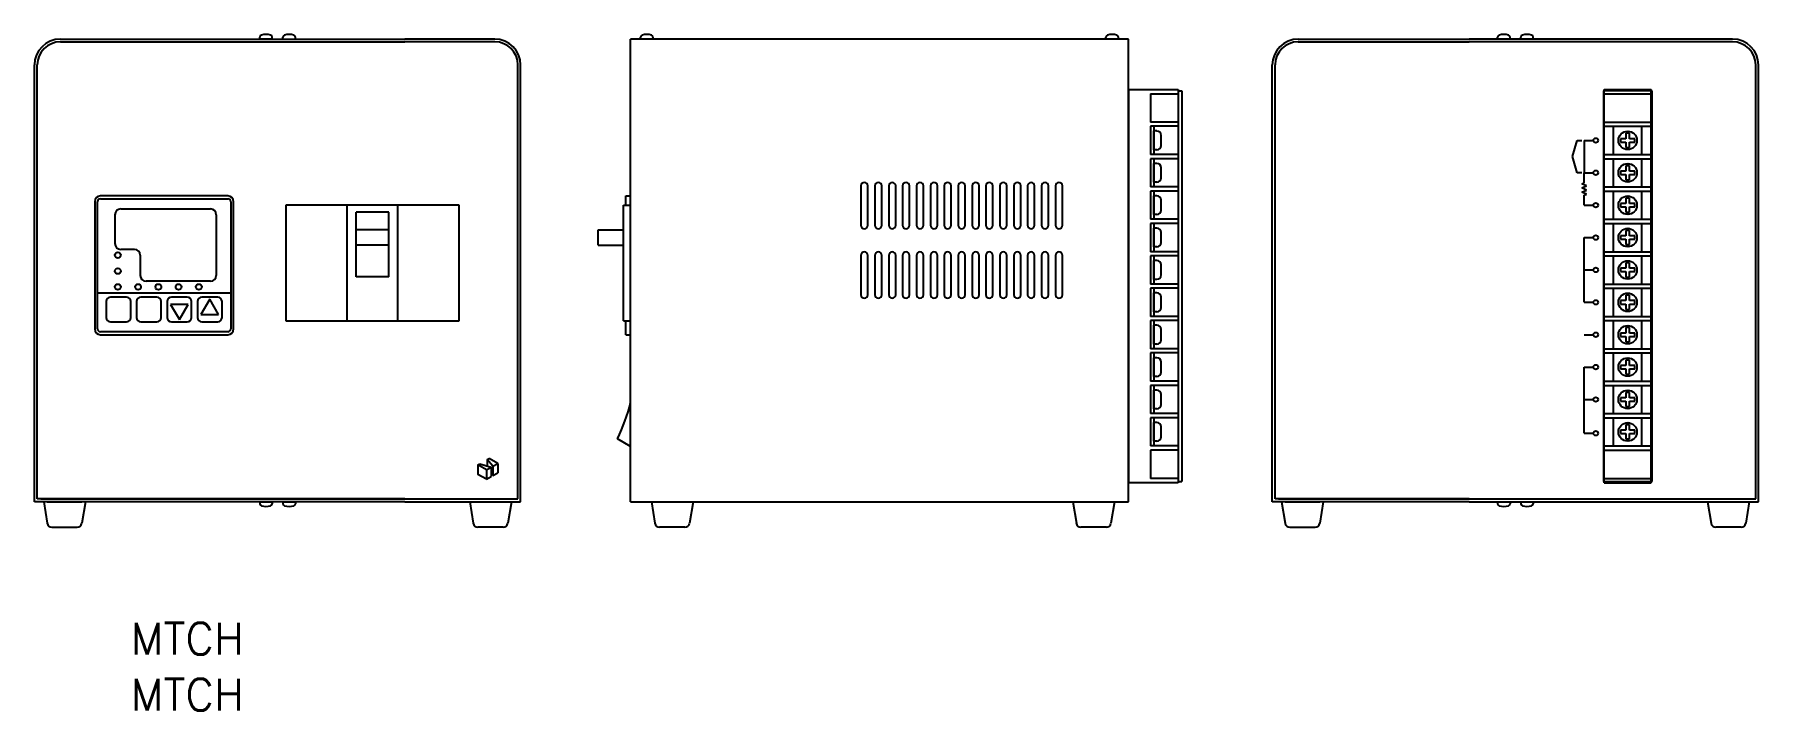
# Model space of a CAD drawing. Extents: x 3658 to 4403, y 2071 to 2363.
import ezdxf

# ---------------------------------------------------------------- set-up
doc = ezdxf.new("R2010")
doc.units = 0
doc.layers.get('0').update_dxf_attribs({"linetype": 'CONTINUOUS'})
doc.styles.get("Standard").update_dxf_attribs({"font": 'txt.shx'})

msp = doc.modelspace()

# ---------------------------------------------------------------- linework, layer by layer
at = {"color": 7, "linetype": 'CONTINUOUS'}
for p, q in [((3669.61, 2361.46), (3818.41, 2361.46)), ((3755.66, 2361.46), (3755.74, 2362.31)), ((3761.16, 2361.46), (3755.66, 2361.46)), ((3761.16, 2361.46), (3761.09, 2362.31)), ((3765.66, 2361.46), (3765.74, 2362.31)), ((3771.16, 2361.46), (3771.09, 2362.31)), ((3857.21, 2361.46), (3818.41, 2361.46)), ((3915.89, 2161.46), (3915.89, 2361.46)), ((4130.89, 2361.46), (3915.89, 2361.46)), ((3920.14, 2361.46), (3920.22, 2362.31)), ((3925.64, 2361.46), (3925.57, 2362.31)), ((4121.14, 2361.46), (4121.22, 2362.31)), ((4126.64, 2361.46), (4126.57, 2362.31)), ((4130.89, 2161.46), (4130.89, 2361.46)), ((4204.27, 2361.46), (4278.07, 2361.46)), ((4391.87, 2361.46), (4278.07, 2361.46)), ((4290.32, 2361.46), (4290.4, 2362.31)), ((4295.82, 2361.46), (4290.32, 2361.46)), ((4295.82, 2361.46), (4295.75, 2362.31)), ((4300.32, 2361.46), (4300.4, 2362.31)), ((4305.82, 2361.46), (4300.32, 2361.46)), ((4305.82, 2361.46), (4305.75, 2362.31)), ((3669.61, 2360.26), (3818.41, 2360.26)), ((3857.21, 2360.26), (3818.41, 2360.26)), ((4204.27, 2360.26), (4278.07, 2360.26)), ((4391.87, 2360.26), (4278.07, 2360.26)), ((3658.41, 2161.46), (3658.41, 2350.26)), ((3659.61, 2162.66), (3659.61, 2350.26)), ((3867.21, 2162.66), (3867.21, 2350.26)), ((3868.41, 2161.46), (3868.41, 2350.26)), ((4193.07, 2161.46), (4193.07, 2350.26)), ((4194.27, 2162.66), (4194.27, 2350.26)), ((4401.87, 2162.66), (4401.87, 2350.26)), ((4403.07, 2161.46), (4403.07, 2350.26)), ((4130.89, 2339.66), (4152.39, 2339.66)), ((4130.89, 2339.66), (4130.89, 2169.66)), ((4152.39, 2339.66), (4152.39, 2337.76)), ((4152.39, 2339.16), (4152.39, 2170.16)), ((4152.39, 2339.16), (4153.99, 2339.16)), ((4153.99, 2339.16), (4153.99, 2170.16)), ((4336.07, 2339.16), (4336.07, 2170.16)), ((4357.07, 2339.16), (4336.07, 2339.16)), ((4336.37, 2169.66), (4336.37, 2339.66)), ((4336.37, 2339.66), (4356.77, 2339.66)), ((4356.77, 2169.66), (4356.77, 2339.66)), ((4357.07, 2170.16), (4357.07, 2339.16)), ((4140.39, 2337.76), (4152.39, 2337.76)), ((4140.39, 2337.76), (4140.39, 2325.56)), ((4336.37, 2337.76), (4356.77, 2337.76)), ((4152.39, 2325.56), (4140.39, 2325.56)), ((4152.39, 2323.76), (4140.39, 2323.76)), ((4140.39, 2323.76), (4140.39, 2311.56)), ((4141.89, 2323.76), (4141.89, 2311.56)), ((4152.39, 2325.56), (4152.39, 2323.76)), ((4336.37, 2325.56), (4356.77, 2325.56)), ((4336.37, 2323.76), (4356.77, 2323.76)), ((4340.47, 2311.56), (4340.47, 2323.76)), ((4352.67, 2311.56), (4352.67, 2323.76)), ((4141.89, 2313.6), (4141.89, 2321.73)), ((4143.14, 2321.73), (4141.89, 2321.73)), ((4145.02, 2315.48), (4145.02, 2319.85)), ((4322.74, 2310.66), (4324.77, 2317.66)), ((4324.77, 2317.66), (4326.77, 2317.66)), ((4327.77, 2317.66), (4327.77, 2303.66)), ((4327.77, 2317.66), (4331.77, 2317.66)), ((4345.83, 2318.4), (4343.52, 2318.4)), ((4343.52, 2318.4), (4343.52, 2316.93)), ((4343.52, 2316.93), (4345.83, 2316.93)), ((4345.83, 2320.72), (4345.83, 2318.4)), ((4347.31, 2320.72), (4345.83, 2320.72)), ((4345.83, 2316.93), (4345.83, 2314.61)), ((4347.31, 2318.4), (4347.31, 2320.72)), ((4349.63, 2318.4), (4347.31, 2318.4)), ((4347.31, 2314.61), (4347.31, 2316.93)), ((4347.31, 2316.93), (4349.63, 2316.93)), ((4349.63, 2316.93), (4349.63, 2318.4)), ((4152.39, 2311.56), (4140.39, 2311.56)), ((4152.39, 2309.76), (4140.39, 2309.76)), ((4140.39, 2309.76), (4140.39, 2297.56)), ((4143.14, 2313.6), (4141.89, 2313.6)), ((4141.89, 2309.76), (4141.89, 2297.56)), ((4152.39, 2311.56), (4152.39, 2309.76)), ((4324.77, 2303.66), (4322.74, 2310.66)), ((4336.37, 2311.56), (4356.77, 2311.56)), ((4336.37, 2309.76), (4356.77, 2309.76)), ((4340.47, 2297.56), (4340.47, 2309.76)), ((4345.83, 2314.61), (4347.31, 2314.61)), ((4352.67, 2297.56), (4352.67, 2309.76)), ((4141.89, 2299.6), (4141.89, 2307.73)), ((4143.14, 2307.73), (4141.89, 2307.73)), ((4145.02, 2301.48), (4145.02, 2305.85)), ((4326.77, 2303.66), (4324.77, 2303.66)), ((4327.77, 2299.36), (4327.77, 2303.66)), ((4327.77, 2303.66), (4331.77, 2303.66)), ((4345.83, 2304.4), (4343.52, 2304.4)), ((4343.52, 2304.4), (4343.52, 2302.93)), ((4343.52, 2302.93), (4345.83, 2302.93)), ((4345.83, 2306.72), (4345.83, 2304.4)), ((4347.31, 2306.72), (4345.83, 2306.72)), ((4345.83, 2302.93), (4345.83, 2300.61)), ((4347.31, 2304.4), (4347.31, 2306.72)), ((4349.63, 2304.4), (4347.31, 2304.4)), ((4347.31, 2300.61), (4347.31, 2302.93)), ((4347.31, 2302.93), (4349.63, 2302.93)), ((4349.63, 2302.93), (4349.63, 2304.4)), ((3741.91, 2293.66), (3686.91, 2293.66)), ((3913.89, 2289.66), (3913.89, 2293.66)), ((3913.89, 2293.66), (3915.89, 2293.66)), ((4015.39, 2297.96), (4015.39, 2280.96)), ((4018.39, 2280.96), (4018.39, 2297.96)), ((4021.39, 2297.96), (4021.39, 2280.96)), ((4024.39, 2280.96), (4024.39, 2297.96)), ((4027.39, 2297.96), (4027.39, 2280.96)), ((4030.39, 2280.96), (4030.39, 2297.96)), ((4033.39, 2297.96), (4033.39, 2280.96)), ((4036.39, 2280.96), (4036.39, 2297.96)), ((4039.39, 2297.96), (4039.39, 2280.96)), ((4042.39, 2280.96), (4042.39, 2297.96)), ((4045.39, 2297.96), (4045.39, 2280.96)), ((4048.39, 2280.96), (4048.39, 2297.96)), ((4051.39, 2297.96), (4051.39, 2280.96)), ((4054.39, 2280.96), (4054.39, 2297.96)), ((4057.39, 2297.96), (4057.39, 2280.96)), ((4060.39, 2280.96), (4060.39, 2297.96)), ((4063.39, 2297.96), (4063.39, 2280.96)), ((4066.39, 2280.96), (4066.39, 2297.96)), ((4069.39, 2297.96), (4069.39, 2280.96)), ((4072.39, 2280.96), (4072.39, 2297.96)), ((4075.39, 2297.96), (4075.39, 2280.96)), ((4078.39, 2280.96), (4078.39, 2297.96)), ((4081.39, 2297.96), (4081.39, 2280.96)), ((4084.39, 2280.96), (4084.39, 2297.96)), ((4087.39, 2297.96), (4087.39, 2280.96)), ((4090.39, 2280.96), (4090.39, 2297.96)), ((4093.39, 2297.96), (4093.39, 2280.96)), ((4096.39, 2280.96), (4096.39, 2297.96)), ((4099.39, 2297.96), (4099.39, 2280.96)), ((4102.39, 2280.96), (4102.39, 2297.96)), ((4152.39, 2297.56), (4140.39, 2297.56)), ((4152.39, 2295.76), (4140.39, 2295.76)), ((4140.39, 2295.76), (4140.39, 2283.56)), ((4143.14, 2299.6), (4141.89, 2299.6)), ((4141.89, 2295.76), (4141.89, 2283.56)), ((4141.89, 2285.6), (4141.89, 2293.73)), ((4143.14, 2293.73), (4141.89, 2293.73)), ((4152.39, 2297.56), (4152.39, 2295.76)), ((4326.77, 2298.91), (4327.77, 2299.36)), ((4328.77, 2298.01), (4326.77, 2298.91)), ((4326.77, 2297.11), (4328.77, 2298.01)), ((4328.77, 2296.21), (4326.77, 2297.11)), ((4326.77, 2295.31), (4328.77, 2296.21)), ((4328.77, 2294.41), (4326.77, 2295.31)), ((4327.77, 2293.96), (4328.77, 2294.41)), ((4327.77, 2289.66), (4327.77, 2293.96)), ((4336.37, 2297.56), (4356.77, 2297.56)), ((4336.37, 2295.76), (4356.77, 2295.76)), ((4340.47, 2283.56), (4340.47, 2295.76)), ((4345.83, 2300.61), (4347.31, 2300.61)), ((4352.67, 2283.56), (4352.67, 2295.76)), ((3684.41, 2291.16), (3684.41, 2236.16)), ((3685.66, 2236.16), (3685.66, 2291.16)), ((3686.91, 2292.41), (3741.91, 2292.41)), ((3695.66, 2288.04), (3734.41, 2288.04)), ((3743.16, 2291.16), (3743.16, 2236.16)), ((3744.41, 2236.16), (3744.41, 2291.16)), ((3766.91, 2289.66), (3766.91, 2239.66)), ((3841.91, 2289.66), (3766.91, 2289.66)), ((3793.41, 2239.66), (3793.41, 2289.66)), ((3797.41, 2258.66), (3797.41, 2286.66)), ((3811.41, 2286.66), (3797.41, 2286.66)), ((3811.41, 2258.66), (3811.41, 2286.66)), ((3815.41, 2239.66), (3815.41, 2289.66)), ((3841.91, 2239.66), (3841.91, 2289.66)), ((3912.89, 2289.66), (3915.89, 2289.66)), ((3912.89, 2239.66), (3912.89, 2289.66)), ((4145.02, 2287.48), (4145.02, 2291.85)), ((4327.77, 2289.66), (4331.77, 2289.66)), ((4345.83, 2290.4), (4343.52, 2290.4)), ((4343.52, 2290.4), (4343.52, 2288.93)), ((4343.52, 2288.93), (4345.83, 2288.93)), ((4345.83, 2292.72), (4345.83, 2290.4)), ((4347.31, 2292.72), (4345.83, 2292.72)), ((4345.83, 2288.93), (4345.83, 2286.61)), ((4345.83, 2286.61), (4347.31, 2286.61)), ((4347.31, 2290.4), (4347.31, 2292.72)), ((4349.63, 2290.4), (4347.31, 2290.4)), ((4347.31, 2286.61), (4347.31, 2288.93)), ((4347.31, 2288.93), (4349.63, 2288.93)), ((4349.63, 2288.93), (4349.63, 2290.4)), ((3693.16, 2285.54), (3693.16, 2273.04)), ((3736.91, 2285.54), (3736.91, 2259.29)), ((3811.41, 2278.96), (3797.41, 2278.96)), ((3901.89, 2278.96), (3912.89, 2278.96)), ((3901.89, 2272.36), (3901.89, 2278.96)), ((4152.39, 2283.56), (4140.39, 2283.56)), ((4152.39, 2281.76), (4140.39, 2281.76)), ((4140.39, 2281.76), (4140.39, 2269.56)), ((4143.14, 2285.6), (4141.89, 2285.6)), ((4141.89, 2281.76), (4141.89, 2269.56)), ((4141.89, 2271.6), (4141.89, 2279.73)), ((4143.14, 2279.73), (4141.89, 2279.73)), ((4152.39, 2283.56), (4152.39, 2281.76)), ((4336.37, 2283.56), (4356.77, 2283.56)), ((4336.37, 2281.76), (4356.77, 2281.76)), ((4340.47, 2269.56), (4340.47, 2281.76)), ((4345.83, 2278.72), (4345.83, 2276.4)), ((4347.31, 2278.72), (4345.83, 2278.72)), ((4347.31, 2276.4), (4347.31, 2278.72)), ((4352.67, 2269.56), (4352.67, 2281.76)), ((3811.41, 2272.36), (3797.41, 2272.36)), ((3901.89, 2272.36), (3912.89, 2272.36)), ((4143.14, 2271.6), (4141.89, 2271.6)), ((4145.02, 2273.48), (4145.02, 2277.85)), ((4327.77, 2247.66), (4327.77, 2275.66)), ((4327.77, 2275.66), (4331.77, 2275.66)), ((4345.83, 2276.4), (4343.52, 2276.4)), ((4343.52, 2276.4), (4343.52, 2274.93)), ((4343.52, 2274.93), (4345.83, 2274.93)), ((4345.83, 2274.93), (4345.83, 2272.61)), ((4345.83, 2272.61), (4347.31, 2272.61)), ((4349.63, 2276.4), (4347.31, 2276.4)), ((4347.31, 2272.61), (4347.31, 2274.93)), ((4347.31, 2274.93), (4349.63, 2274.93)), ((4349.63, 2274.93), (4349.63, 2276.4)), ((3701.6, 2270.54), (3695.66, 2270.54)), ((3704.1, 2268.04), (3704.1, 2259.29)), ((4015.39, 2267.96), (4015.39, 2250.96)), ((4018.39, 2250.96), (4018.39, 2267.96)), ((4021.39, 2267.96), (4021.39, 2250.96)), ((4024.39, 2250.96), (4024.39, 2267.96)), ((4027.39, 2267.96), (4027.39, 2250.96)), ((4030.39, 2250.96), (4030.39, 2267.96)), ((4033.39, 2267.96), (4033.39, 2250.96)), ((4036.39, 2250.96), (4036.39, 2267.96)), ((4039.39, 2267.96), (4039.39, 2250.96)), ((4042.39, 2250.96), (4042.39, 2267.96)), ((4045.39, 2267.96), (4045.39, 2250.96)), ((4048.39, 2250.96), (4048.39, 2267.96)), ((4051.39, 2267.96), (4051.39, 2250.96)), ((4054.39, 2250.96), (4054.39, 2267.96)), ((4057.39, 2267.96), (4057.39, 2250.96)), ((4060.39, 2250.96), (4060.39, 2267.96)), ((4063.39, 2267.96), (4063.39, 2250.96)), ((4066.39, 2250.96), (4066.39, 2267.96)), ((4069.39, 2267.96), (4069.39, 2250.96)), ((4072.39, 2250.96), (4072.39, 2267.96)), ((4075.39, 2267.96), (4075.39, 2250.96)), ((4078.39, 2250.96), (4078.39, 2267.96)), ((4081.39, 2267.96), (4081.39, 2250.96)), ((4084.39, 2250.96), (4084.39, 2267.96)), ((4087.39, 2267.96), (4087.39, 2250.96)), ((4090.39, 2250.96), (4090.39, 2267.96)), ((4093.39, 2267.96), (4093.39, 2250.96)), ((4096.39, 2250.96), (4096.39, 2267.96)), ((4099.39, 2267.96), (4099.39, 2250.96)), ((4102.39, 2250.96), (4102.39, 2267.96)), ((4152.39, 2269.56), (4140.39, 2269.56)), ((4152.39, 2267.76), (4140.39, 2267.76)), ((4140.39, 2267.76), (4140.39, 2255.56)), ((4141.89, 2267.76), (4141.89, 2255.56)), ((4141.89, 2257.6), (4141.89, 2265.73)), ((4143.14, 2265.73), (4141.89, 2265.73)), ((4145.02, 2259.48), (4145.02, 2263.85)), ((4152.39, 2269.56), (4152.39, 2267.76)), ((4336.37, 2269.56), (4356.77, 2269.56)), ((4336.37, 2267.76), (4356.77, 2267.76)), ((4340.47, 2255.56), (4340.47, 2267.76)), ((4345.83, 2264.72), (4345.83, 2262.4)), ((4347.31, 2264.72), (4345.83, 2264.72)), ((4347.31, 2262.4), (4347.31, 2264.72)), ((4352.67, 2255.56), (4352.67, 2267.76)), ((3734.41, 2256.79), (3706.6, 2256.79)), ((3811.41, 2258.66), (3797.41, 2258.66)), ((4143.14, 2257.6), (4141.89, 2257.6)), ((4327.77, 2261.68), (4331.77, 2261.68)), ((4345.83, 2262.4), (4343.52, 2262.4)), ((4343.52, 2262.4), (4343.52, 2260.93)), ((4343.52, 2260.93), (4345.83, 2260.93)), ((4345.83, 2260.93), (4345.83, 2258.61)), ((4345.83, 2258.61), (4347.31, 2258.61)), ((4349.63, 2262.4), (4347.31, 2262.4)), ((4347.31, 2258.61), (4347.31, 2260.93)), ((4347.31, 2260.93), (4349.63, 2260.93)), ((4349.63, 2260.93), (4349.63, 2262.4)), ((3685.66, 2251.79), (3743.16, 2251.79)), ((3698.16, 2249.91), (3691.29, 2249.91)), ((3711.29, 2249.91), (3704.41, 2249.91)), ((3724.41, 2249.91), (3717.54, 2249.91)), ((3734.1, 2248.98), (3730.31, 2242.41)), ((3737.54, 2249.91), (3730.66, 2249.91)), ((3737.89, 2242.41), (3734.1, 2248.98)), ((4152.39, 2255.56), (4140.39, 2255.56)), ((4152.39, 2253.76), (4140.39, 2253.76)), ((4140.39, 2253.76), (4140.39, 2241.56)), ((4141.89, 2253.76), (4141.89, 2241.56)), ((4141.89, 2243.6), (4141.89, 2251.73)), ((4143.14, 2251.73), (4141.89, 2251.73)), ((4145.02, 2245.48), (4145.02, 2249.85)), ((4152.39, 2255.56), (4152.39, 2253.76)), ((4336.37, 2255.56), (4356.77, 2255.56)), ((4336.37, 2253.76), (4356.77, 2253.76)), ((4340.47, 2241.56), (4340.47, 2253.76)), ((4345.83, 2250.72), (4345.83, 2248.4)), ((4347.31, 2250.72), (4345.83, 2250.72)), ((4347.31, 2248.4), (4347.31, 2250.72)), ((4352.67, 2241.56), (4352.67, 2253.76)), ((3689.41, 2248.04), (3689.41, 2241.16)), ((3700.04, 2241.16), (3700.04, 2248.04)), ((3702.54, 2248.04), (3702.54, 2241.16)), ((3713.16, 2241.16), (3713.16, 2248.04)), ((3715.66, 2248.04), (3715.66, 2241.16)), ((3717.19, 2246.79), (3720.98, 2240.23)), ((3724.77, 2246.79), (3717.19, 2246.79)), ((3720.98, 2240.23), (3724.77, 2246.79)), ((3726.29, 2241.16), (3726.29, 2248.04)), ((3728.79, 2248.04), (3728.79, 2241.16)), ((3730.31, 2242.41), (3737.89, 2242.41)), ((3739.41, 2241.16), (3739.41, 2248.04)), ((4152.39, 2241.56), (4140.39, 2241.56)), ((4143.14, 2243.6), (4141.89, 2243.6)), ((4152.39, 2241.56), (4152.39, 2239.76)), ((4327.77, 2247.66), (4331.77, 2247.66)), ((4336.37, 2241.56), (4356.77, 2241.56)), ((4345.83, 2248.4), (4343.52, 2248.4)), ((4343.52, 2248.4), (4343.52, 2246.93)), ((4343.52, 2246.93), (4345.83, 2246.93)), ((4345.83, 2246.93), (4345.83, 2244.61)), ((4345.83, 2244.61), (4347.31, 2244.61)), ((4349.63, 2248.4), (4347.31, 2248.4)), ((4347.31, 2244.61), (4347.31, 2246.93)), ((4347.31, 2246.93), (4349.63, 2246.93)), ((4349.63, 2246.93), (4349.63, 2248.4)), ((3741.91, 2234.91), (3686.91, 2234.91)), ((3691.29, 2239.29), (3698.16, 2239.29)), ((3704.41, 2239.29), (3711.29, 2239.29)), ((3717.54, 2239.29), (3724.41, 2239.29)), ((3730.66, 2239.29), (3737.54, 2239.29)), ((3766.91, 2239.66), (3841.91, 2239.66)), ((3912.89, 2239.66), (3915.89, 2239.66)), ((3913.89, 2233.66), (3913.89, 2239.66)), ((4152.39, 2239.76), (4140.39, 2239.76)), ((4140.39, 2239.76), (4140.39, 2227.56)), ((4141.89, 2239.76), (4141.89, 2227.56)), ((4141.89, 2229.6), (4141.89, 2237.73)), ((4143.14, 2237.73), (4141.89, 2237.73)), ((4145.02, 2231.48), (4145.02, 2235.85)), ((4336.37, 2239.76), (4356.77, 2239.76)), ((4340.47, 2227.56), (4340.47, 2239.76)), ((4345.83, 2234.4), (4343.52, 2234.4)), ((4343.52, 2234.4), (4343.52, 2232.93)), ((4345.83, 2236.72), (4345.83, 2234.4)), ((4347.31, 2236.72), (4345.83, 2236.72)), ((4347.31, 2234.4), (4347.31, 2236.72)), ((4349.63, 2234.4), (4347.31, 2234.4)), ((4349.63, 2232.93), (4349.63, 2234.4)), ((4352.67, 2227.56), (4352.67, 2239.76)), ((3686.91, 2233.66), (3741.91, 2233.66)), ((3913.89, 2233.66), (3915.89, 2233.66)), ((4152.39, 2227.56), (4140.39, 2227.56)), ((4143.14, 2229.6), (4141.89, 2229.6)), ((4152.39, 2227.56), (4152.39, 2225.76)), ((4327.77, 2233.66), (4331.77, 2233.66)), ((4336.37, 2227.56), (4356.77, 2227.56)), ((4343.52, 2232.93), (4345.83, 2232.93)), ((4345.83, 2232.93), (4345.83, 2230.61)), ((4345.83, 2230.61), (4347.31, 2230.61)), ((4347.31, 2230.61), (4347.31, 2232.93)), ((4347.31, 2232.93), (4349.63, 2232.93)), ((4152.39, 2225.76), (4140.39, 2225.76)), ((4140.39, 2225.76), (4140.39, 2213.56)), ((4141.89, 2225.76), (4141.89, 2213.56)), ((4141.89, 2215.6), (4141.89, 2223.73)), ((4143.14, 2223.73), (4141.89, 2223.73)), ((4145.02, 2217.48), (4145.02, 2221.85)), ((4327.77, 2191.06), (4327.77, 2219.66)), ((4327.77, 2219.66), (4331.77, 2219.66)), ((4336.37, 2225.76), (4356.77, 2225.76)), ((4340.47, 2213.56), (4340.47, 2225.76)), ((4345.83, 2220.4), (4343.52, 2220.4)), ((4343.52, 2220.4), (4343.52, 2218.93)), ((4345.83, 2222.72), (4345.83, 2220.4)), ((4347.31, 2222.72), (4345.83, 2222.72)), ((4347.31, 2220.4), (4347.31, 2222.72)), ((4349.63, 2220.4), (4347.31, 2220.4)), ((4349.63, 2218.93), (4349.63, 2220.4)), ((4352.67, 2213.56), (4352.67, 2225.76)), ((4152.39, 2213.56), (4140.39, 2213.56)), ((4140.39, 2211.76), (4140.39, 2199.56)), ((4152.39, 2211.76), (4140.39, 2211.76)), ((4143.14, 2215.6), (4141.89, 2215.6)), ((4141.89, 2211.76), (4141.89, 2199.56)), ((4152.39, 2213.56), (4152.39, 2211.76)), ((4336.37, 2213.56), (4356.77, 2213.56)), ((4336.37, 2211.76), (4356.77, 2211.76)), ((4340.47, 2199.56), (4340.47, 2211.76)), ((4343.52, 2218.93), (4345.83, 2218.93)), ((4345.83, 2218.93), (4345.83, 2216.61)), ((4345.83, 2216.61), (4347.31, 2216.61)), ((4347.31, 2216.61), (4347.31, 2218.93)), ((4347.31, 2218.93), (4349.63, 2218.93)), ((4352.67, 2199.56), (4352.67, 2211.76)), ((4141.89, 2201.6), (4141.89, 2209.73)), ((4143.14, 2209.73), (4141.89, 2209.73)), ((4145.02, 2203.48), (4145.02, 2207.85)), ((4327.77, 2205.66), (4331.77, 2205.66)), ((4345.83, 2206.4), (4343.52, 2206.4)), ((4343.52, 2206.4), (4343.52, 2204.93)), ((4343.52, 2204.93), (4345.83, 2204.93)), ((4345.83, 2208.72), (4345.83, 2206.4)), ((4347.31, 2208.72), (4345.83, 2208.72)), ((4345.83, 2204.93), (4345.83, 2202.61)), ((4347.31, 2206.4), (4347.31, 2208.72)), ((4349.63, 2206.4), (4347.31, 2206.4)), ((4347.31, 2202.61), (4347.31, 2204.93)), ((4347.31, 2204.93), (4349.63, 2204.93)), ((4349.63, 2204.93), (4349.63, 2206.4)), ((4152.39, 2199.56), (4140.39, 2199.56)), ((4140.39, 2197.76), (4140.39, 2185.56)), ((4152.39, 2197.76), (4140.39, 2197.76)), ((4143.14, 2201.6), (4141.89, 2201.6)), ((4141.89, 2197.76), (4141.89, 2185.56)), ((4152.39, 2199.56), (4152.39, 2197.76)), ((4336.37, 2199.56), (4356.77, 2199.56)), ((4336.37, 2197.76), (4356.77, 2197.76)), ((4340.47, 2185.56), (4340.47, 2197.76)), ((4345.83, 2202.61), (4347.31, 2202.61)), ((4352.67, 2185.56), (4352.67, 2197.76)), ((4141.89, 2187.6), (4141.89, 2195.73)), ((4143.14, 2195.73), (4141.89, 2195.73)), ((4145.02, 2189.48), (4145.02, 2193.85)), ((4327.77, 2191.06), (4331.77, 2191.06)), ((4345.83, 2192.4), (4343.52, 2192.4)), ((4343.52, 2192.4), (4343.52, 2190.93)), ((4343.52, 2190.93), (4345.83, 2190.93)), ((4345.83, 2194.72), (4345.83, 2192.4)), ((4347.31, 2194.72), (4345.83, 2194.72)), ((4345.83, 2190.93), (4345.83, 2188.61)), ((4347.31, 2192.4), (4347.31, 2194.72)), ((4349.63, 2192.4), (4347.31, 2192.4)), ((4347.31, 2188.61), (4347.31, 2190.93)), ((4347.31, 2190.93), (4349.63, 2190.93)), ((4349.63, 2190.93), (4349.63, 2192.4)), ((3915.89, 2185.4), (3910.19, 2188.69)), ((4152.39, 2185.56), (4140.39, 2185.56)), ((4140.39, 2183.76), (4140.39, 2171.56)), ((4152.39, 2183.76), (4140.39, 2183.76)), ((4140.39, 2183.76), (4140.39, 2171.56)), ((4143.14, 2187.6), (4141.89, 2187.6)), ((4152.39, 2185.56), (4152.39, 2183.76)), ((4336.37, 2185.56), (4356.77, 2185.56)), ((4336.37, 2183.76), (4356.77, 2183.76)), ((4345.83, 2188.61), (4347.31, 2188.61)), ((3849.94, 2177.34), (3850.76, 2177.81)), ((3853.6, 2175.23), (3849.94, 2177.34)), ((3849.94, 2177.34), (3849.94, 2173.28)), ((3850.76, 2177.81), (3855.64, 2176.41)), ((3853.6, 2175.23), (3855.64, 2176.41)), ((3853.6, 2175.23), (3853.6, 2171.16)), ((3854.01, 2179.69), (3854.82, 2180.16)), ((3854.01, 2179.69), (3854.01, 2176.88)), ((3856.45, 2176.88), (3854.01, 2179.69)), ((3858.48, 2178.05), (3854.82, 2180.16)), ((3855.64, 2176.41), (3855.64, 2172.34)), ((3856.45, 2176.88), (3858.48, 2178.05)), ((3856.45, 2176.88), (3856.45, 2172.81)), ((3858.48, 2178.05), (3858.48, 2173.98)), ((3853.6, 2171.16), (3849.94, 2173.28)), ((3853.6, 2171.16), (3855.64, 2172.34)), ((3856.45, 2172.81), (3855.64, 2173.75)), ((3856.45, 2172.81), (3858.48, 2173.98)), ((4152.39, 2169.66), (4130.89, 2169.66)), ((4152.39, 2171.56), (4140.39, 2171.56)), ((4152.39, 2171.56), (4152.39, 2169.66)), ((4152.39, 2170.16), (4153.99, 2170.16)), ((4336.07, 2170.16), (4357.07, 2170.16)), ((4336.37, 2171.56), (4356.77, 2171.56)), ((4336.37, 2169.66), (4356.77, 2169.66)), ((3818.41, 2161.46), (3658.41, 2161.46)), ((3818.41, 2162.66), (3659.61, 2162.66)), ((3661.11, 2162.66), (3865.71, 2162.66)), ((3680.41, 2161.46), (3662.41, 2161.46)), ((3662.41, 2161.46), (3663.94, 2152.14)), ((3678.91, 2161.46), (3663.91, 2161.46)), ((3663.91, 2161.46), (3678.91, 2161.46)), ((3680.41, 2161.46), (3678.89, 2152.14)), ((3755.66, 2161.46), (3755.74, 2160.62)), ((3755.66, 2161.46), (3761.16, 2161.46)), ((3761.16, 2161.46), (3761.09, 2160.62)), ((3765.66, 2161.46), (3765.74, 2160.62)), ((3765.66, 2161.46), (3771.16, 2161.46)), ((3771.16, 2161.46), (3771.09, 2160.62)), ((3818.41, 2162.66), (3867.21, 2162.66)), ((3818.41, 2161.46), (3868.41, 2161.46)), ((3846.41, 2161.46), (3864.41, 2161.46)), ((3846.41, 2161.46), (3847.94, 2152.14)), ((3847.91, 2161.46), (3862.91, 2161.46)), ((3864.41, 2161.46), (3862.89, 2152.14)), ((3915.89, 2161.46), (4130.89, 2161.46)), ((3924.89, 2161.46), (3926.42, 2152.14)), ((3924.89, 2161.46), (3942.89, 2161.46)), ((3942.89, 2161.46), (3941.37, 2152.14)), ((4106.89, 2161.46), (4108.42, 2152.14)), ((4106.89, 2161.46), (4124.89, 2161.46)), ((4108.39, 2161.46), (4123.39, 2161.46)), ((4124.89, 2161.46), (4123.37, 2152.14)), ((4278.07, 2161.46), (4193.07, 2161.46)), ((4278.07, 2162.66), (4194.27, 2162.66)), ((4195.77, 2162.66), (4400.37, 2162.66)), ((4195.77, 2162.66), (4400.37, 2162.66)), ((4215.07, 2161.46), (4197.07, 2161.46)), ((4197.07, 2161.46), (4198.6, 2152.14)), ((4213.57, 2161.46), (4198.57, 2161.46)), ((4198.57, 2161.46), (4213.57, 2161.46)), ((4215.07, 2161.46), (4213.55, 2152.14)), ((4278.07, 2162.66), (4401.87, 2162.66)), ((4278.07, 2161.46), (4403.07, 2161.46)), ((4290.32, 2161.46), (4290.4, 2160.62)), ((4290.32, 2161.46), (4295.82, 2161.46)), ((4290.32, 2161.46), (4290.4, 2160.62)), ((4290.32, 2161.46), (4295.82, 2161.46)), ((4295.82, 2161.46), (4295.75, 2160.62)), ((4295.82, 2161.46), (4295.75, 2160.62)), ((4300.32, 2161.46), (4300.4, 2160.62)), ((4300.32, 2161.46), (4305.82, 2161.46)), ((4300.32, 2161.46), (4300.4, 2160.62)), ((4300.32, 2161.46), (4305.82, 2161.46)), ((4305.82, 2161.46), (4305.75, 2160.62)), ((4305.82, 2161.46), (4305.75, 2160.62)), ((4381.07, 2161.46), (4399.07, 2161.46)), ((4381.07, 2161.46), (4382.6, 2152.14)), ((4382.57, 2161.46), (4397.57, 2161.46)), ((4399.07, 2161.46), (4397.55, 2152.14)), ((3665.91, 2150.46), (3676.91, 2150.46)), ((3860.91, 2150.46), (3849.91, 2150.46)), ((3939.39, 2150.46), (3928.39, 2150.46)), ((4121.39, 2150.46), (4110.39, 2150.46)), ((4200.57, 2150.46), (4211.57, 2150.46)), ((4395.57, 2150.46), (4384.57, 2150.46))]:
    msp.add_line(p, q, dxfattribs=at)
for centre, radius in [((4332.77, 2317.66), 1), ((4346.57, 2317.66), 3.99), ((4332.77, 2303.66), 1), ((4346.57, 2303.66), 3.99), ((4346.57, 2289.66), 3.99), ((4332.77, 2289.66), 1), ((4346.57, 2275.66), 3.99), ((4332.77, 2275.66), 1), ((3694.41, 2268.04), 1.25), ((4346.57, 2261.66), 3.99), ((3694.41, 2261.16), 1.25), ((4332.77, 2261.68), 1), ((3694.41, 2254.29), 1.25), ((3703.16, 2254.29), 1.25), ((3711.91, 2254.29), 1.25), ((3720.66, 2254.29), 1.25), ((3729.41, 2254.29), 1.25), ((4346.57, 2247.66), 3.99), ((4332.77, 2247.66), 1), ((4332.77, 2233.66), 1), ((4346.57, 2233.66), 3.99), ((4332.77, 2219.66), 1), ((4346.57, 2219.66), 3.99), ((4332.77, 2205.66), 1), ((4346.57, 2205.66), 3.99), ((4332.77, 2191.06), 1), ((4346.57, 2191.66), 3.99)]:
    msp.add_circle(centre, radius, dxfattribs=at)
for centre, radius, start, end in [((3669.61, 2350.26), 11.2, 90, 180), ((3756.73, 2362.22), 1, 106.25701, 175), ((3758.41, 2356.46), 7, 73.74297, 106.25701), ((3760.09, 2362.22), 1, 4.99998, 73.74297), ((3766.73, 2362.22), 1, 106.25701, 175), ((3768.41, 2356.46), 7, 73.74297, 106.25701), ((3770.09, 2362.22), 1, 4.99998, 73.74297), ((3857.21, 2350.26), 11.2, 0, 90), ((3921.21, 2362.22), 1, 106.25703, 175.00001), ((3922.89, 2356.46), 7, 73.74298, 106.25703), ((3924.57, 2362.22), 1, 5, 73.74298), ((4122.21, 2362.22), 1, 106.25701, 175), ((4123.89, 2356.46), 7, 73.74297, 106.25701), ((4125.57, 2362.22), 1, 4.99998, 73.74297), ((4204.27, 2350.26), 11.2, 90, 180), ((4291.39, 2362.22), 1, 106.25701, 175), ((4293.07, 2356.46), 7, 73.74297, 106.25701), ((4294.75, 2362.22), 1, 4.99998, 73.74297), ((4301.39, 2362.22), 1, 106.25701, 175), ((4303.07, 2356.46), 7, 73.74297, 106.25701), ((4304.75, 2362.22), 1, 4.99998, 73.74297), ((4391.87, 2350.26), 11.2, 0, 90), ((3669.61, 2350.26), 10, 90, 180), ((3857.21, 2350.26), 10, 0, 90), ((4204.27, 2350.26), 10, 90, 180), ((4391.87, 2350.26), 10, 0, 90), ((4143.14, 2319.85), 1.87, 0, 90), ((4143.14, 2315.48), 1.87, 270, 0), ((4143.14, 2305.85), 1.87, 0, 90), ((4143.14, 2301.48), 1.87, 270, 0), ((3686.91, 2291.16), 2.5, 90, 180), ((3741.91, 2291.16), 2.5, 0, 90), ((4016.89, 2297.96), 1.5, 0, 180), ((4022.89, 2297.96), 1.5, 0, 180), ((4028.89, 2297.96), 1.5, 0, 180), ((4034.89, 2297.96), 1.5, 0, 180), ((4040.89, 2297.96), 1.5, 0, 180), ((4046.89, 2297.96), 1.5, 0, 180), ((4052.89, 2297.96), 1.5, 0, 180), ((4058.89, 2297.96), 1.5, 0, 180), ((4064.89, 2297.96), 1.5, 0, 180), ((4070.89, 2297.96), 1.5, 0, 180), ((4076.89, 2297.96), 1.5, 0, 180), ((4082.89, 2297.96), 1.5, 0, 180), ((4088.89, 2297.96), 1.5, 0, 180), ((4094.89, 2297.96), 1.5, 0, 180), ((4100.89, 2297.96), 1.5, 0, 180), ((4143.14, 2291.85), 1.87, 0, 90), ((3686.91, 2291.16), 1.25, 90, 180), ((3695.66, 2285.54), 2.5, 90, 180), ((3734.41, 2285.54), 2.5, 0, 90), ((3741.91, 2291.16), 1.25, 0, 90), ((4143.14, 2287.48), 1.87, 270, 0), ((4016.89, 2280.96), 1.5, 180, 0), ((4022.89, 2280.96), 1.5, 180, 0), ((4028.89, 2280.96), 1.5, 180, 0), ((4034.89, 2280.96), 1.5, 180, 0), ((4040.89, 2280.96), 1.5, 180, 0), ((4046.89, 2280.96), 1.5, 180, 0), ((4052.89, 2280.96), 1.5, 180, 0), ((4058.89, 2280.96), 1.5, 180, 0), ((4064.89, 2280.96), 1.5, 180, 0), ((4070.89, 2280.96), 1.5, 180, 0), ((4076.89, 2280.96), 1.5, 180, 0), ((4082.89, 2280.96), 1.5, 180, 0), ((4088.89, 2280.96), 1.5, 180, 0), ((4094.89, 2280.96), 1.5, 180, 0), ((4100.89, 2280.96), 1.5, 180, 0), ((4143.14, 2277.85), 1.87, 0, 90), ((3695.66, 2273.04), 2.5, 180, 270), ((4143.14, 2273.48), 1.87, 270, 0), ((3701.6, 2268.04), 2.5, 0, 90), ((4016.89, 2267.96), 1.5, 0, 180), ((4022.89, 2267.96), 1.5, 0, 180), ((4028.89, 2267.96), 1.5, 0, 180), ((4034.89, 2267.96), 1.5, 0, 180), ((4040.89, 2267.96), 1.5, 0, 180), ((4046.89, 2267.96), 1.5, 0, 180), ((4052.89, 2267.96), 1.5, 0, 180), ((4058.89, 2267.96), 1.5, 0, 180), ((4064.89, 2267.96), 1.5, 0, 180), ((4070.89, 2267.96), 1.5, 0, 180), ((4076.89, 2267.96), 1.5, 0, 180), ((4082.89, 2267.96), 1.5, 0, 180), ((4088.89, 2267.96), 1.5, 0, 180), ((4094.89, 2267.96), 1.5, 0, 180), ((4100.89, 2267.96), 1.5, 0, 180), ((4143.14, 2263.85), 1.87, 0, 90), ((3706.6, 2259.29), 2.5, 180, 270), ((3734.41, 2259.29), 2.5, 270, 0), ((4143.14, 2259.48), 1.87, 270, 0), ((3691.29, 2248.04), 1.87, 90, 180), ((3698.16, 2248.04), 1.87, 0, 90), ((3704.41, 2248.04), 1.87, 90, 180), ((3711.29, 2248.04), 1.87, 0, 90), ((3717.54, 2248.04), 1.87, 90, 180), ((3724.41, 2248.04), 1.87, 0, 90), ((3730.66, 2248.04), 1.87, 90, 180), ((3737.54, 2248.04), 1.87, 0, 90), ((4016.89, 2250.96), 1.5, 180, 0), ((4022.89, 2250.96), 1.5, 180, 0), ((4028.89, 2250.96), 1.5, 180, 0), ((4034.89, 2250.96), 1.5, 180, 0), ((4040.89, 2250.96), 1.5, 180, 0), ((4046.89, 2250.96), 1.5, 180, 0), ((4052.89, 2250.96), 1.5, 180, 0), ((4058.89, 2250.96), 1.5, 180, 0), ((4064.89, 2250.96), 1.5, 180, 0), ((4070.89, 2250.96), 1.5, 180, 0), ((4076.89, 2250.96), 1.5, 180, 0), ((4082.89, 2250.96), 1.5, 180, 0), ((4088.89, 2250.96), 1.5, 180, 0), ((4094.89, 2250.96), 1.5, 180, 0), ((4100.89, 2250.96), 1.5, 180, 0), ((4143.14, 2249.85), 1.87, 0, 90), ((4143.14, 2245.48), 1.87, 270, 0), ((3686.91, 2236.16), 2.5, 180, 270), ((3686.91, 2236.16), 1.25, 180, 270), ((3691.29, 2241.16), 1.87, 180, 270), ((3698.16, 2241.16), 1.87, 270, 0), ((3704.41, 2241.16), 1.87, 180, 270), ((3711.29, 2241.16), 1.87, 270, 0), ((3717.54, 2241.16), 1.87, 180, 270), ((3724.41, 2241.16), 1.87, 270, 0), ((3730.66, 2241.16), 1.87, 180, 270), ((3737.54, 2241.16), 1.87, 270, 0), ((3741.91, 2236.16), 2.5, 270, 0), ((3741.91, 2236.16), 1.25, 270, 0), ((4143.14, 2235.85), 1.87, 0, 90), ((4143.14, 2231.48), 1.87, 270, 0), ((4143.14, 2221.85), 1.87, 0, 90), ((4143.14, 2217.48), 1.87, 270, 0), ((3838.51, 2223.72), 79.78, 333.96038, 345.91544), ((4143.14, 2207.85), 1.87, 0, 90), ((4143.14, 2203.48), 1.87, 270, 0), ((4143.14, 2193.85), 1.87, 0, 90), ((4143.14, 2189.48), 1.87, 270, 0), ((3756.73, 2160.7), 1, 184.99998, 253.74296), ((3758.41, 2166.46), 7, 253.74296, 286.25701), ((3760.09, 2160.7), 1, 286.25701, 355), ((3766.73, 2160.7), 1, 184.99998, 253.74296), ((3768.41, 2166.46), 7, 253.74296, 286.25701), ((3770.09, 2160.7), 1, 286.25701, 355), ((4291.39, 2160.7), 1, 184.99998, 253.74296), ((4291.39, 2160.7), 1, 184.99998, 253.74296), ((4293.07, 2166.46), 7, 253.74296, 286.25701), ((4293.07, 2166.46), 7, 253.74296, 286.25701), ((4294.75, 2160.7), 1, 286.25701, 355), ((4294.75, 2160.7), 1, 286.25701, 355), ((4301.39, 2160.7), 1, 184.99998, 253.74296), ((4301.39, 2160.7), 1, 184.99998, 253.74296), ((4303.07, 2166.46), 7, 253.74296, 286.25701), ((4303.07, 2166.46), 7, 253.74296, 286.25701), ((4304.75, 2160.7), 1, 286.25701, 355), ((4304.75, 2160.7), 1, 286.25701, 355), ((3665.91, 2152.46), 2, 189.29733, 270), ((3676.91, 2152.46), 2, 270, 350.70266), ((3849.91, 2152.46), 2, 189.29733, 270), ((3860.91, 2152.46), 2, 270, 350.70266), ((3928.39, 2152.46), 2, 189.29733, 270), ((3939.39, 2152.46), 2, 270, 350.70266), ((4110.39, 2152.46), 2, 189.29733, 270), ((4121.39, 2152.46), 2, 270, 350.70266), ((4200.57, 2152.46), 2, 189.29733, 270), ((4211.57, 2152.46), 2, 270, 350.70266), ((4384.57, 2152.46), 2, 189.29733, 270), ((4395.57, 2152.46), 2, 270, 350.70266)]:
    msp.add_arc(centre, radius, start, end, dxfattribs=at)

# ---------------------------------------------------------------- texts
for p in [(3700.03, 2095.39), (3700.03, 2071.19)]:
    msp.add_text('MTCH', height=13.749).set_placement(p)

doc.saveas('drawing.dxf')
